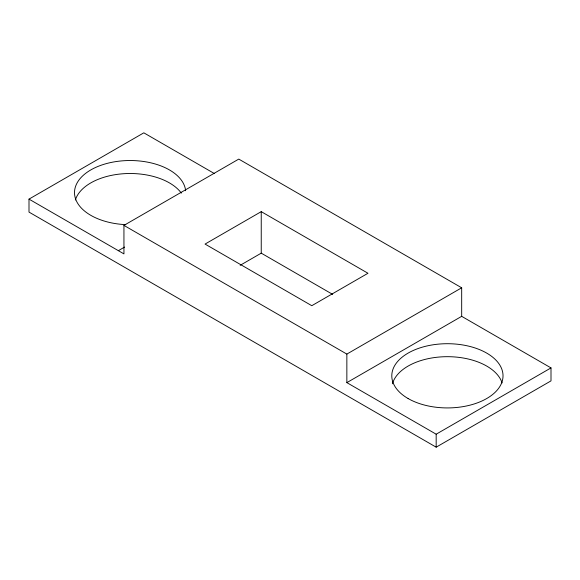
<?xml version="1.0" encoding="UTF-8"?>
<svg xmlns="http://www.w3.org/2000/svg" width="580" height="580" viewBox="0 0 580 580"><rect width="100%" height="100%" fill="white"/><g stroke="black" fill="none" stroke-linecap="round" stroke-linejoin="round"><path stroke-width="0.87" d="M29 199.121L123.939 253.895L123.939 225.388L346.854 354.09L346.854 382.633L461.68 316.339L551 367.908L551 380.879L436.174 447.173L29 212.091L29 199.121L143.826 132.827L214.346 173.536M123.939 225.388L238.764 159.094L461.68 287.796L461.68 316.339M118.32 250.69L124.569 247.08M261.239 211.642L205.059 244.071L311.793 305.696L367.974 273.267L261.239 211.642L261.239 253.155L332.659 294.386M240.171 265.321L261.239 253.155M346.854 354.09L461.68 287.796M346.854 382.633L436.174 434.202L551 367.908M436.174 434.202L436.174 447.173M392.479 383.764A55.615 32.11 0 0 1 446.68 356.685A55.615 32.11 0 0 1 502.091 382.93M75.364 199.984A55.615 32.11 0 0 1 123.917 173.703A55.615 32.11 0 0 1 181.351 193.118M125.78 224.641A55.615 32.11 0 0 1 74.537 191.603A55.615 32.11 0 0 1 129.362 160.529A55.615 32.11 0 0 1 185.636 190.726M408.088 398.525A55.615 32.11 0 0 0 501.127 384.127A55.615 32.11 0 0 0 433.013 344.803A55.615 32.11 0 0 0 408.088 398.525"/></g></svg>
